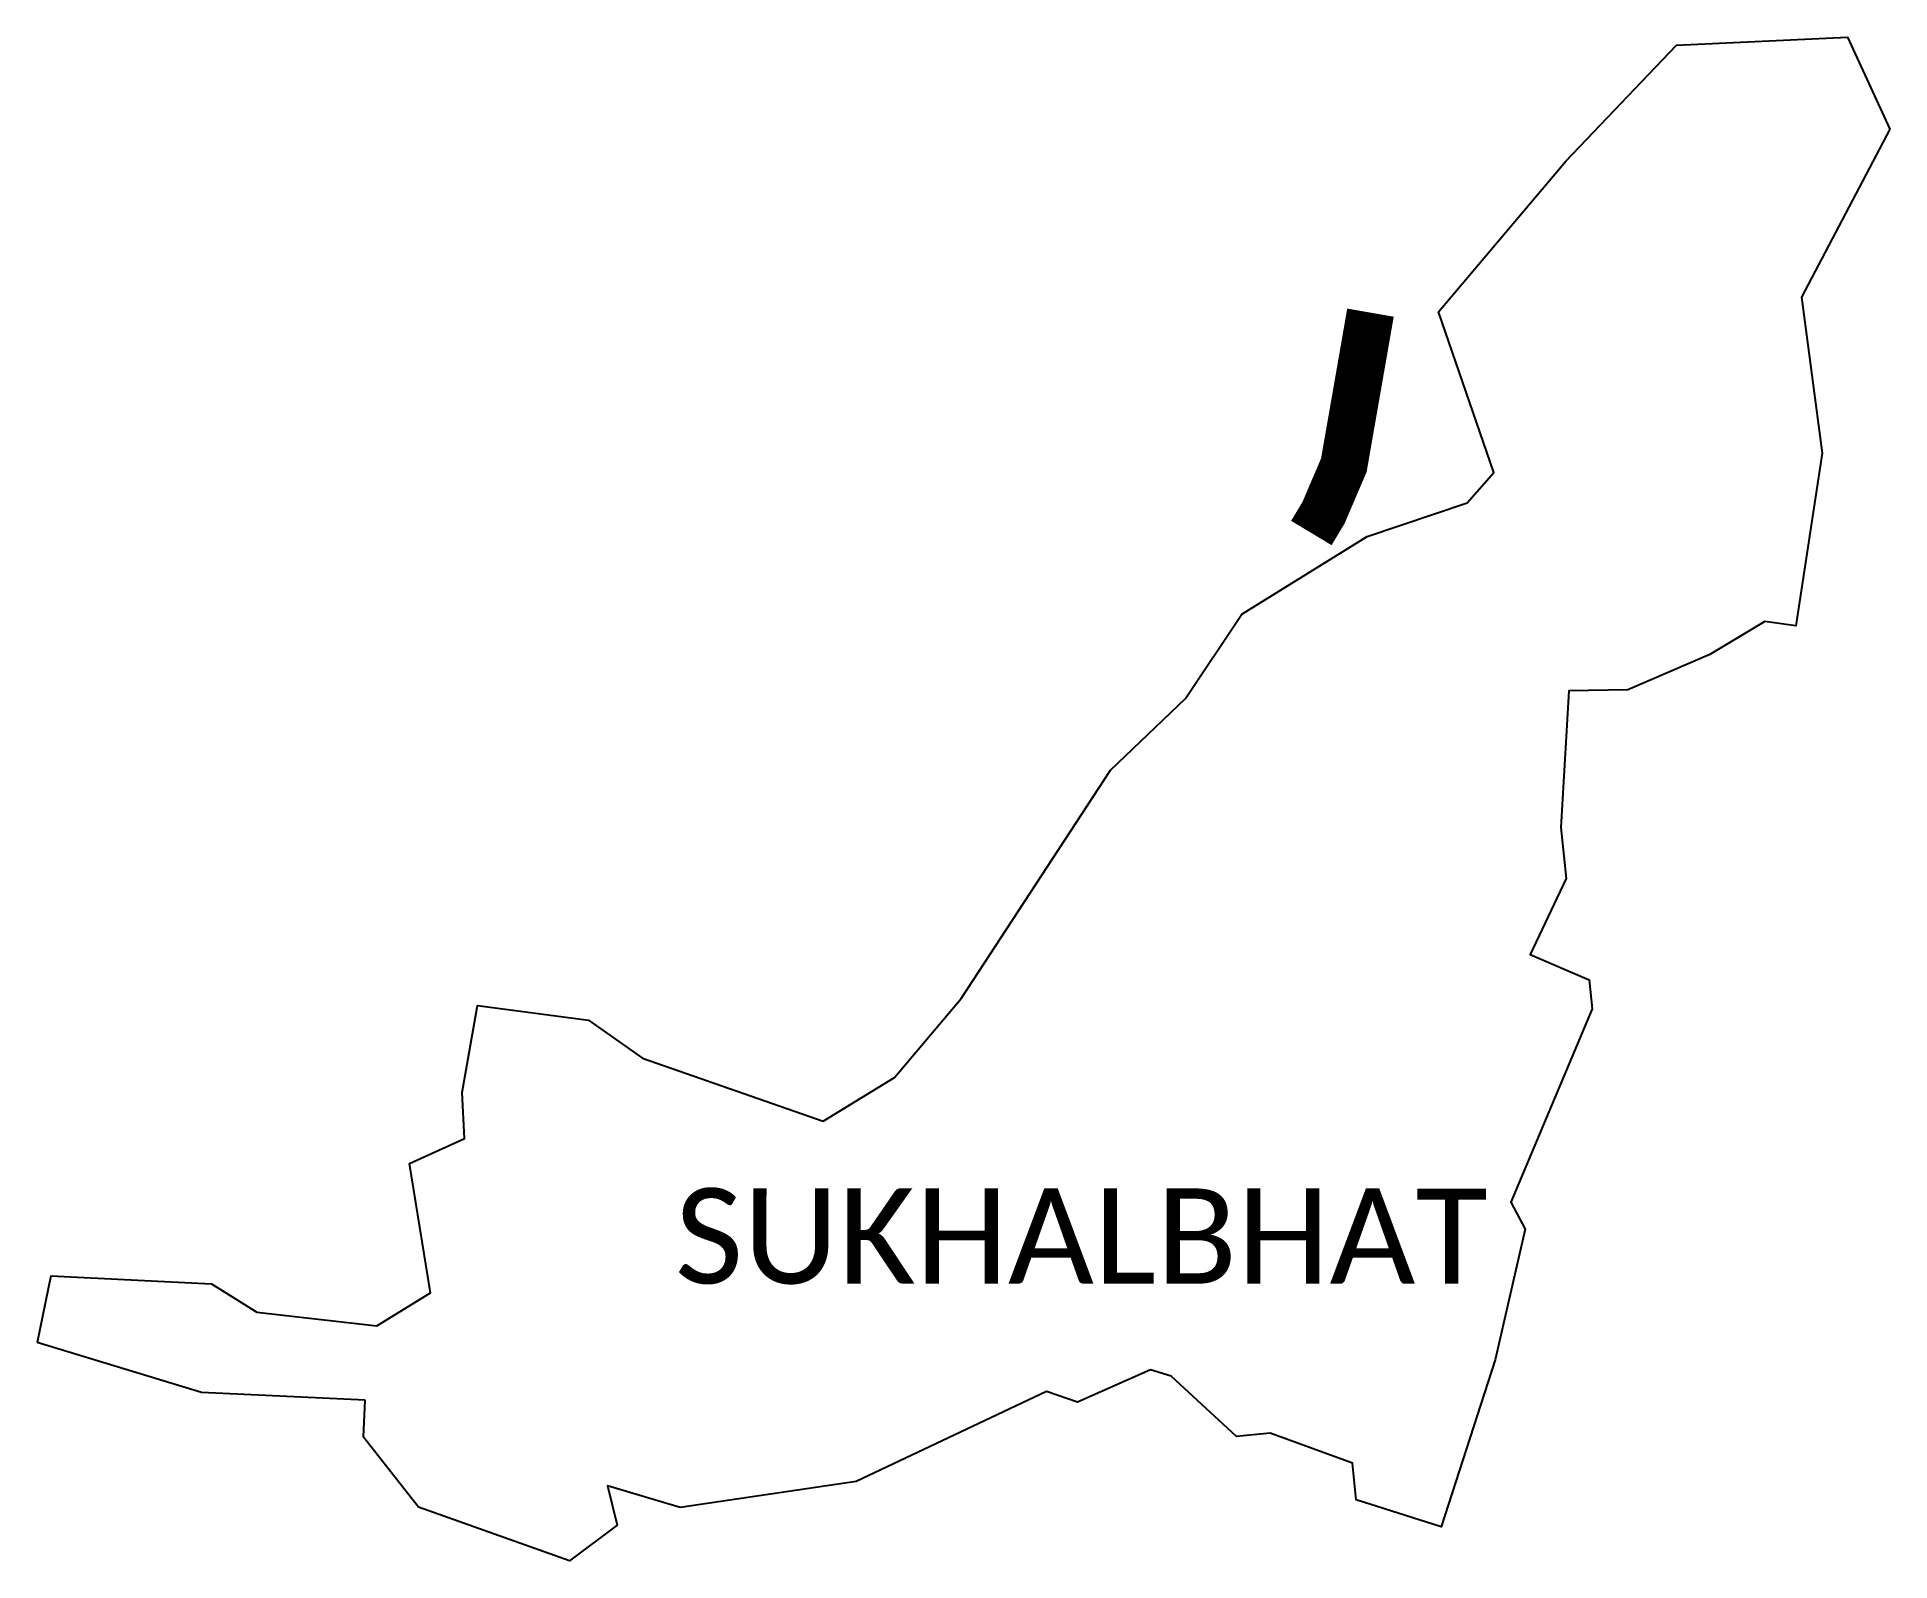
# Model space of a CAD drawing. Header units: metres. Extents: x 355371 to 357333, y 1740928 to 1742543.
import ezdxf

# ---------------------------------------------------------------- set-up
doc = ezdxf.new("R2010")
doc.units = ezdxf.units.M
doc.header["$MEASUREMENT"] = 0
for name, color, linetype in [('UNPROTECTED DUE TO CREEK', 150, 'Continuous'), ('VILLAGE BOUNDRY', 3, 'Continuous'), ('VILLAGE NAME', 250, 'Continuous')]:
    doc.layers.add(name, color=color, linetype=linetype)
doc.styles.get("Standard").update_dxf_attribs({"font": 'arial.ttf'})

msp = doc.modelspace()

# ---------------------------------------------------------------- linework, layer by layer
at = {"layer": 'UNPROTECTED DUE TO CREEK', "const_width": 50, "flags": 128}
msp.add_lwpolyline([(356783.2, 1742250.6), (356755, 1742089), (356733.4, 1742038.5), (356720.6, 1742017.2)], dxfattribs=at)
at = {"layer": 'VILLAGE BOUNDRY'}
msp.add_lwpolyline([(355385.7, 1741230.5), (355371.2, 1741159.7)], dxfattribs=at)
for points in [[(355385.7, 1741230.5, 0), (355556.1, 1741222.1, 0), (355603.9, 1741191.9, 0), (355731.1, 1741177.4, 0), (355787.9, 1741212.4, 0), (355765.5, 1741349.3, 0), (355823.7, 1741376, 0), (355821.5, 1741424.5, 0), (355837.6, 1741516.9, 0), (355955.2, 1741501.1, 0), (356012.4, 1741460.8, 0), (356203.5, 1741394.3, 0), (356279.1, 1741440.4, 0), (356349.9, 1741524.1, 0), (356507.8, 1741766, 0), (356587.2, 1741841.8, 0), (356646.9, 1741931.4, 0), (356779.7, 1742013.5, 0), (356885.6, 1742049.2, 0), (356913.8, 1742081.2, 0), (356855.4, 1742251.5, 0), (356990.1, 1742411, 0), (357107.1, 1742533.9, 0), (357288.3, 1742542.5, 0), (357333.3, 1742445, 0), (357239.5, 1742267, 0), (357261.5, 1742101.9, 0), (357233.6, 1741918.8, 0), (357200.9, 1741923.5, 0), (357142.5, 1741888.5, 0), (357055.8, 1741851.2, 0), (356993.4, 1741850.1, 0), (356984.6, 1741705.4, 0), (356990.3, 1741651.3, 0), (356952.3, 1741570.8, 0), (357014.6, 1741543.9, 0), (357018.1, 1741513.2, 0), (356931.9, 1741308.4, 0), (356947.1, 1741279.8, 0), (356915.4, 1741141.3, 0), (356858.2, 1740964.7, 0), (356768.2, 1740993.2, 0), (356764.3, 1741032.1, 0), (356676.8, 1741063.9, 0), (356641.5, 1741060.4, 0), (356572.3, 1741124.1, 0), (356550.2, 1741130.7, 0), (356472.9, 1741096.5, 0), (356440, 1741108, 0), (356238.5, 1741012.6, 0), (356052.2, 1740984.9, 0), (355975.1, 1741008.1, 0), (355985.6, 1740966.2, 0), (355935.2, 1740928.4, 0), (355775.3, 1740985.4, 0), (355717, 1741059.6, 0), (355718.5, 1741098.6, 0)], [(355718.5, 1741098.6, 0), (355545.4, 1741106.8, 0), (355371.2, 1741159.7, 0)]]:
    msp.add_polyline3d(points, dxfattribs=at)

# ---------------------------------------------------------------- texts
at = {"layer": 'VILLAGE NAME', "insert": (356046.7, 1741323.2), "char_height": 100.855, "attachment_point": 1, "rotation": 359.9793}
msp.add_mtext_dynamic_manual_height_columns('{\\fCalibri|b0|i0|c0|p34;SUKHALBHAT}', width=995.212, gutter_width=504.3, heights=[0], dxfattribs=at)

doc.saveas('drawing.dxf')
